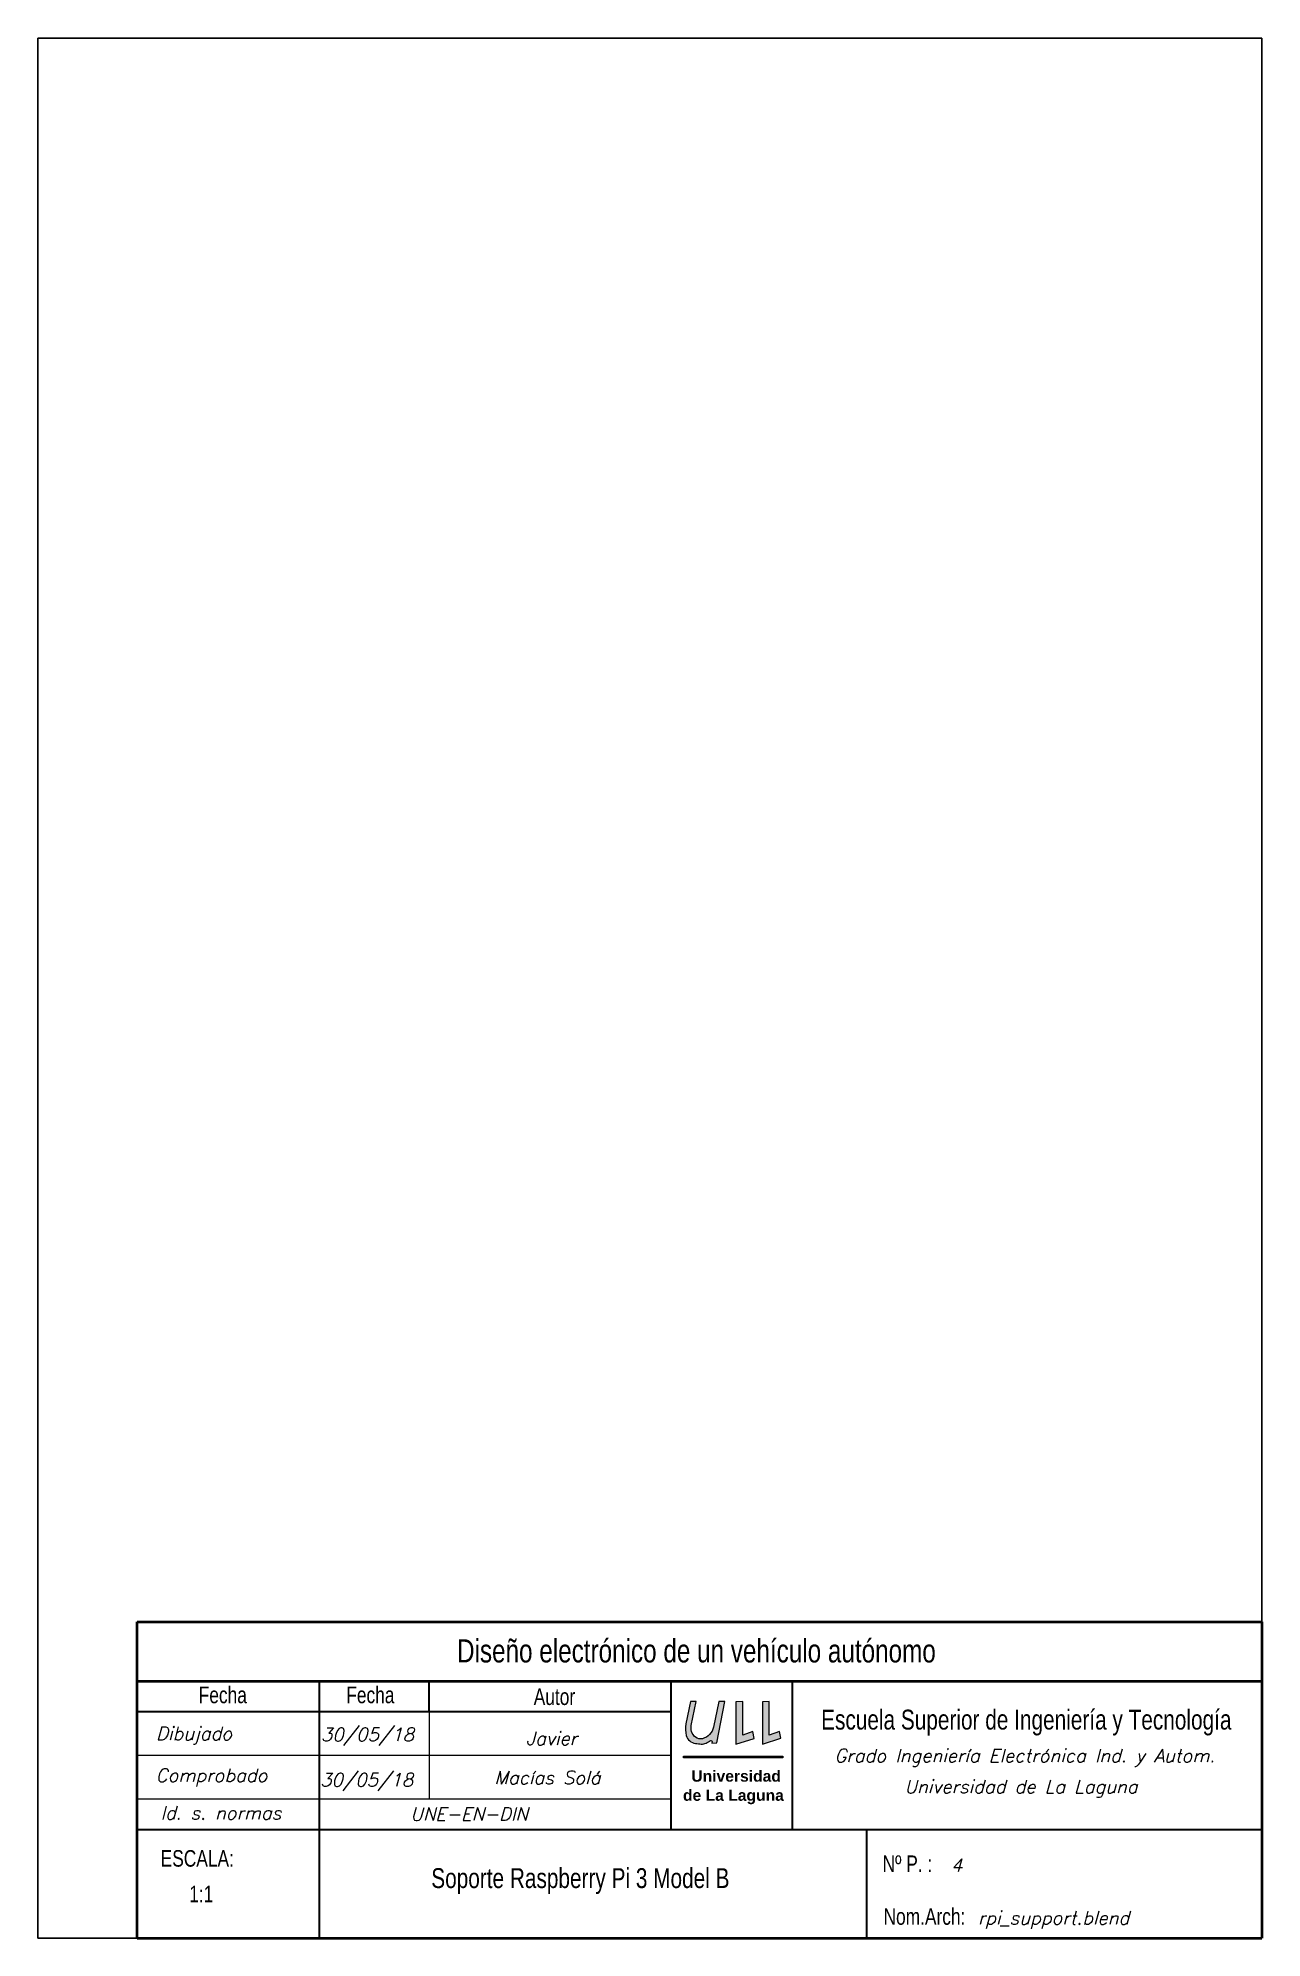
# Paper-space layout 'Layout1' of a CAD drawing. Header units: millimetres. Extents: x 19 to 204, y 4 to 291.
import ezdxf
from ezdxf.enums import TextEntityAlignment as Align

# ---------------------------------------------------------------- set-up
doc = ezdxf.new("R2010")
doc.units = ezdxf.units.MM
for name, color, linetype, lineweight in [('caj 25', 4, 'Continuous', 25), ('caj 35', 3, 'Continuous', 35), ('caj 50', 7, 'Continuous', 50), ('txt25', 6, 'Continuous', 25), ('txt35', 3, 'Continuous', 35), ('txt50', 7, 'Continuous', 50)]:
    doc.layers.add(name, color=color, linetype=linetype, lineweight=lineweight)
doc.layers.add('FRAME 070', color=5, linetype='Continuous')
doc.styles.add('Estilo1', font='')
doc.styles.add('RomanS', font='romans.shx')
doc.styles.add('STYLE1', font='arial.ttf', dxfattribs={"width": 0.75})
doc.styles.get('Estilo1').set_extended_font_data('Antique Olive Compact', bold=True)

psp = doc.layouts.get("Layout1")

# ---------------------------------------------------------------- hatches: boundary and pattern name
h = psp.add_hatch(color=256)
h.paths.add_polyline_path([(123, 39.92), (122.09, 39.92), (121.29, 36.06, -0.281386), (119.65, 34.31, -0.236995), (118.57, 34.53, -0.16489), (117.99, 35.41, -0.099919), (117.94, 36.32), (118.68, 39.93), (117.81, 39.93), (117.13, 36.53, 0.114271), (117.19, 34.79, 0.306507), (118.58, 33.59, 0.008306), (119.46, 33.49, 0.143834), (120.17, 33.64, 0.006924), (120.88, 34.02, -0.612645), (121.08, 33.89), (121.05, 33.64), (121.79, 33.66)])
h.paths.add_polyline_path([(124.69, 33.46), (127.45, 34.36), (127.24, 35.39), (125.71, 34.85), (125.71, 39.92), (124.7, 39.89)])
h.paths.add_polyline_path([(128.71, 33.47), (131.47, 34.37), (131.27, 35.4), (129.74, 34.85), (129.74, 39.93), (128.72, 39.89)])

# ---------------------------------------------------------------- linework, layer by layer
for p, q in [((78.31, 38.37), (78.31, 31.77)), ((78.31, 31.77), (78.31, 25.18))]:
    psp.add_line(p, q)
for points in [[(19.2, 291.2), (204.2, 291.2), (204.2, 4.2), (19.2, 4.2)], [(124.7, 39.89), (124.69, 33.46), (127.45, 34.36), (127.24, 35.39), (125.71, 34.85), (125.71, 39.92)], [(128.72, 39.89), (128.71, 33.47), (131.47, 34.37), (131.27, 35.4), (129.74, 34.85), (129.74, 39.93)], [(116.77, 31.69), (131.76, 31.69), (131.76, 31.42), (116.77, 31.42)]]:
    psp.add_lwpolyline(points, close=True)
psp.add_lwpolyline([(117.81, 39.93), (117.13, 36.53, 0.114271), (117.19, 34.79, 0.306507), (118.58, 33.59, 0.008306), (119.46, 33.49, 0.143834), (120.17, 33.64, 0.006924), (120.88, 34.02, -0.612645), (121.08, 33.89), (121.05, 33.64), (121.79, 33.66), (123, 39.92), (122.09, 39.92), (121.29, 36.06, -0.281386), (119.65, 34.31, -0.236995), (118.57, 34.53, -0.16489), (117.99, 35.41, -0.099919), (117.94, 36.32), (118.68, 39.93)], format="xyb", close=True)
at = {"layer": 'caj 25', "color": 0}
for p, q in [((114.88, 31.77), (34.2, 31.77)), ((114.88, 25.18), (34.2, 25.18))]:
    psp.add_line(p, q, dxfattribs=at)
at = {"layer": 'caj 35', "color": 0}
for p, q in [((61.77, 4.2), (61.77, 43.02)), ((78.31, 38.37), (78.31, 43.02)), ((114.88, 20.58), (114.88, 43.02)), ((133.26, 20.58), (133.26, 43.02)), ((114.88, 38.37), (34.2, 38.37)), ((34.2, 20.58), (204.2, 20.58)), ((144.47, 4.2), (144.47, 20.58))]:
    psp.add_line(p, q, dxfattribs=at)
at = {"layer": 'caj 50', "color": 0}
for p, q in [((34.2, 51.94), (204.2, 51.94)), ((34.2, 4.2), (34.2, 51.94)), ((204.2, 51.94), (204.2, 4.2)), ((34.2, 43.02), (204.2, 43.02)), ((34.2, 4.2), (204.2, 4.2))]:
    psp.add_line(p, q, dxfattribs=at)
at = {"layer": 'FRAME 070'}
for p, q in [((19.2, 291.2), (19.2, 4.2)), ((204.2, 291.2), (19.2, 291.2)), ((204.2, 4.2), (204.2, 291.2)), ((19.2, 4.2), (204.2, 4.2))]:
    psp.add_line(p, q, dxfattribs=at)

# ---------------------------------------------------------------- texts
at = {"char_height": 1.6934, "width": 15.0486, "attachment_point": 1, "style": 'Estilo1'}
for s, insert in [('{\\fArial|b1|i0|c0|p34;Universidad}', (117.95, 29.51)), ('{\\fArial|b1|i0|c0|p34;de La Laguna}', (116.69, 26.62))]:
    psp.add_mtext(s, dxfattribs=dict(at, insert=insert))
at = {"layer": 'txt25', "color": 0, "style": 'STYLE1', "width": 0.75}
for s, p in [('Fecha', (43.5, 39.67)), ('Fecha', (65.8, 39.67)), ('Autor', (94.13, 39.4))]:
    psp.add_text(s, height=2.5, dxfattribs=at).set_placement(p)
psp.add_text('Escuela Superior de Ingeniería y Tecnología', height=3, dxfattribs=at).set_placement((168.58, 35.69), align=Align.CENTER)
at = {"layer": 'txt25', "color": 0, "style": 'RomanS', "oblique": 15}
for s, p in [('Dibujado', (37.05, 34.1)), ('30/05/18', (61.97, 33.93)), ('Javier', (92.96, 33.34)), ('Comprobado', (36.99, 27.78)), ('30/05/18', (61.84, 27.08)), ('Macías Solá', (88.17, 27.43)), ('Id. s. normas', (37.71, 22.1)), ('4', (157.19, 14.18)), ('rpi_support.blend', (161.24, 6.24))]:
    psp.add_text(s, height=2, dxfattribs=at).set_placement(p)
for s, p in [('Grado Ingeniería Electrónica Ind. y Autom.', (168.34, 30.75)), ('Universidad de La Laguna', (167.78, 26.07)), ('UNE-EN-DIN', (84.36, 21.93))]:
    psp.add_text(s, height=2, dxfattribs=at).set_placement(p, align=Align.CENTER)
at = {"layer": 'txt35', "color": 0, "style": 'STYLE1', "width": 0.75}
psp.add_text('Diseño electrónico de un vehículo autónomo', height=3.5, dxfattribs=at).set_placement((118.72, 45.83), align=Align.CENTER)
for s, p in [('ESCALA:', (37.75, 14.98)), ('Nº P. :', (146.86, 14.17)), ('1:1', (42.06, 9.6)), ('Nom.Arch:', (147, 6.2))]:
    psp.add_text(s, height=2.5, dxfattribs=at).set_placement(p)
at = {"layer": 'txt50', "color": 0, "style": 'STYLE1', "width": 0.75}
psp.add_text('Soporte Raspberry Pi 3 Model B', height=3, dxfattribs=at).set_placement((101.18, 11.75), align=Align.CENTER)

doc.saveas('drawing.dxf')
